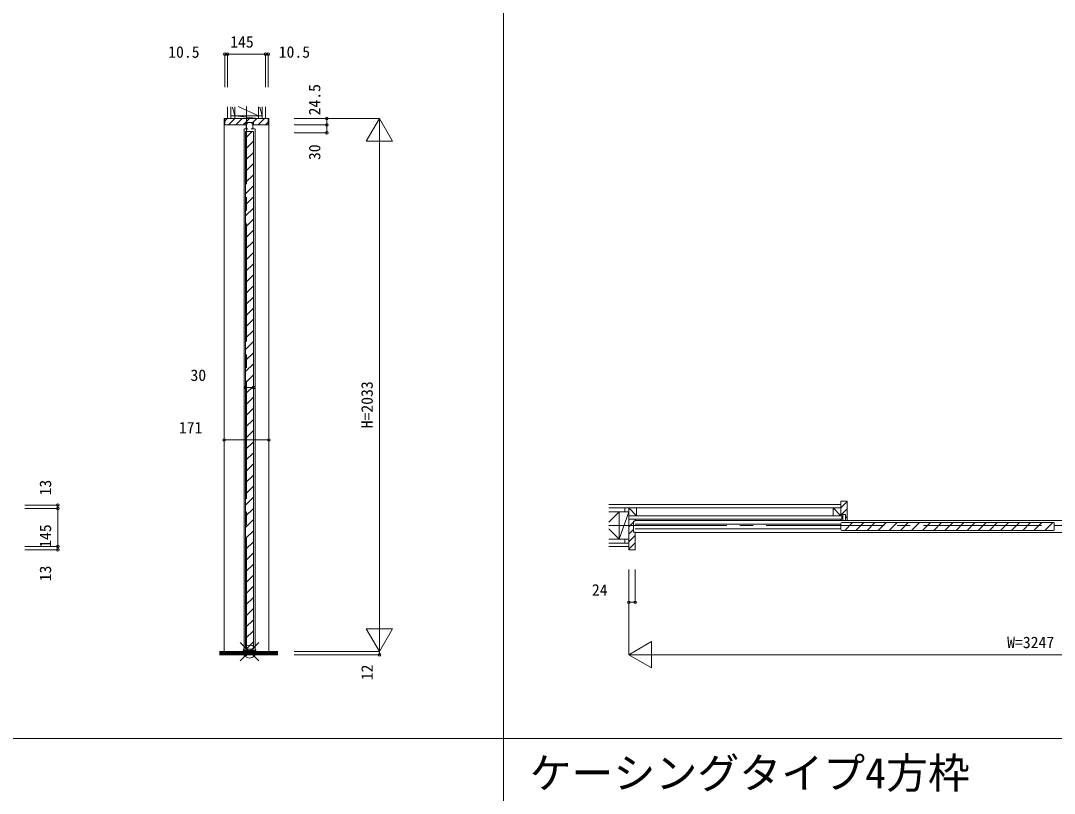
# Model space of a CAD drawing. Units: millimetres, scale not verified. Extents: x -14341 to 14341, y -10000 to 10000.
# Drawn here: x -4782 to -839, y -6961 to -4014 of the extents above; entities that cross this region are included whole.
import ezdxf
from ezdxf.enums import TextEntityAlignment as Align

# ---------------------------------------------------------------- set-up
doc = ezdxf.new("R2010")
doc.units = ezdxf.units.MM
doc.header["$LTSCALE"] = 50
doc.linetypes.add('CHAIN2', pattern=[12, 9, -1, 1, -1])
for name, color, linetype, lineweight in [('0-0_0', 7, 'Continuous', 9), ('0-2_YKK_ZWAK', 7, 'Continuous', 9), ('0-3_YKK_11', 4, 'Continuous', 18), ('0-4_YKK_12', 4, 'Continuous', 18), ('0-5_YKK_13', 2, 'Continuous', 18), ('0-6_YKK_D', 1, 'Continuous', 18)]:
    doc.layers.add(name, color=color, linetype=linetype, lineweight=lineweight)
doc.layers.add('0-1_USER1', color=7, linetype='Continuous')
doc.styles.add('ＭＳ ゴシック', font='')
doc.styles.get('ＭＳ ゴシック').set_extended_font_data('MS Gothic')

msp = doc.modelspace()

# ---------------------------------------------------------------- linework, layer by layer
at = {"layer": '0-0_0'}
for p, q in [((-2940.51, -10000), (-2940.51, 9500)), ((-14340.51, -6752.5), (14159.49, -6752.5))]:
    msp.add_line(p, q, dxfattribs=at)
at = {"layer": '0-2_YKK_ZWAK'}
for p, q in [((-3992.7, -4387.5), (-3992.7, -4342.5)), ((-3980.2, -4342.5), (-3980.2, -4387.5)), ((-3965.2, -4377.5), (-3974.16, -4344.06)), ((-3965.2, -4342.88), (-3965.2, -4387.5)), ((-3951.77, -4341.95), (-3875.2, -4377.5)), ((-3875.2, -4342.88), (-3875.2, -4387.5)), ((-3860.2, -4377.5), (-3860.2, -4342.5)), ((-3860.2, -4342.5), (-3860.2, -4387.5)), ((-3847.7, -4387.5), (-3847.7, -4342.5)), ((-3965.2, -4377.5), (-3875.2, -4387.5)), ((-2538.1, -5872), (-1652.69, -5872)), ((-2477.19, -5872), (-2477.19, -5887)), ((-2432.19, -5903), (-2462.19, -5872)), ((-2432.19, -5872), (-2432.19, -5903)), ((-1652.69, -5871.5), (-1652.69, -5902.5)), ((-1652.69, -5903), (-1652.69, -5872)), ((-2538.1, -5926.9), (-2498.19, -5887)), ((-2538.1, -5887), (-2498.19, -5887)), ((-2498.19, -5887), (-2498.19, -5992)), ((-2462.19, -5887), (-2498.19, -5887)), ((-2462.19, -5887), (-2498.19, -5992)), ((-2498.19, -5887), (-2498.19, -5992)), ((-2462.19, -5887), (-2462.19, -5992)), ((-2462.19, -5903), (-2432.19, -5903)), ((-2432.19, -5903), (-1649.69, -5903)), ((-1649.69, -5915.5), (-1649.69, -5903)), ((-2538.1, -5952.1), (-2498.19, -5992)), ((-2462.19, -5915.5), (-1649.69, -5915.5)), ((-1649.69, -5915.5), (-1652.69, -5915.5)), ((-2538.1, -5992), (-2498.19, -5992)), ((-2462.19, -5992), (-2498.19, -5992)), ((-2477.19, -5992), (-2477.19, -6007)), ((-2462.19, -6007), (-2538.1, -6007)), ((-2538.1, -6019.5), (-2462.19, -6019.5)), ((-3800.65, -6420.5), (-4022.91, -6420.5)), ((-3800.65, -6423.5), (-4022.91, -6423.5)), ((-3800.65, -6426.5), (-4022.91, -6426.5)), ((-3800.65, -6429.5), (-4022.91, -6429.5)), ((-4022.91, -6432.5), (-3888.7, -6432.5)), ((-3893.9, -6432.5), (-3800.65, -6432.5))]:
    msp.add_line(p, q, dxfattribs=at)
at = {"layer": '0-2_YKK_ZWAK', "linetype": 'CHAIN2'}
for p, q in [((-3920.2, -6437.73), (-3920.2, -4341.95)), ((-3920.2, -6437.73), (-3920.2, -4341.95)), ((-2538.13, -5939.5), (856.27, -5939.5))]:
    msp.add_line(p, q, dxfattribs=at)
at = {"layer": '0-2_YKK_ZWAK'}
for points in [[(-3980.2, -4342.5), (-3980.2, -4377.5), (-3860.2, -4377.5), (-3869.16, -4344.06)], [(-2538.1, -5859.5), (-1652.69, -5859.5), (-1652.69, -5872)], [(-2462.19, -5903), (-2462.19, -5872), (-2432.19, -5872)], [(-1682.69, -5903), (-1682.69, -5872), (-1652.69, -5903)]]:
    msp.add_lwpolyline(points, dxfattribs=at)
at = {"layer": '0-3_YKK_11'}
for p, q in [((-4003.2, -4397.17), (-3993.53, -4387.5)), ((-3980.2, -4387.5), (-3992.7, -4387.5)), ((-3980.2, -4387.5), (-3992.7, -4387.5)), ((-3989.25, -4411.5), (-3965.25, -4387.5)), ((-3960.91, -4411.5), (-3936.91, -4387.5)), ((-3932.63, -4411.5), (-3908.63, -4387.5)), ((-3931.5, -4411.7), (-3921.8, -4411.7)), ((-3918.1, -4408.2), (-3918.1, -4403.1)), ((-3917.2, -4403.1), (-3900.2, -4403.1)), ((-3899.3, -4403.1), (-3899.3, -4408.2)), ((-3895.94, -4403.1), (-3880.34, -4387.5)), ((-3885.9, -4411.7), (-3895.6, -4411.7)), ((-3875.2, -4387.5), (-3877.7, -4387.5)), ((-3876.06, -4411.5), (-3852.06, -4387.5)), ((-3860.2, -4387.5), (-3847.7, -4387.5)), ((-3847.78, -4411.5), (-3837.2, -4400.92)), ((-3929.7, -6417.5), (-3929.7, -4426.88)), ((-3914.9, -4426.7), (-3927.5, -4426.7)), ((-3923.7, -4461.91), (-3898.29, -4436.5)), ((-3923.7, -4436.5), (-3893.7, -4436.5)), ((-3923.7, -6411.5), (-3923.7, -4436.5)), ((-3902.5, -4426.7), (-3889.9, -4426.7)), ((-3893.7, -6411.5), (-3893.7, -4436.5)), ((-3887.7, -6417.5), (-3887.7, -4426.88)), ((-3923.7, -4504.34), (-3893.7, -4474.34)), ((-3923.7, -4546.77), (-3893.7, -4516.77)), ((-3923.7, -4589.19), (-3893.7, -4559.19)), ((-3923.7, -4631.62), (-3893.7, -4601.62)), ((-3923.7, -4674.05), (-3893.7, -4644.05)), ((-3923.7, -4716.47), (-3893.7, -4686.47)), ((-3923.7, -4758.9), (-3893.7, -4728.9)), ((-3923.7, -4801.33), (-3893.7, -4771.33)), ((-3923.7, -4843.75), (-3893.7, -4813.75)), ((-3923.7, -4886.18), (-3893.7, -4856.18)), ((-3923.7, -4928.61), (-3893.7, -4898.61)), ((-3923.7, -4971.03), (-3893.7, -4941.03)), ((-3923.7, -5013.46), (-3893.7, -4983.46)), ((-3923.7, -5055.88), (-3893.7, -5025.88)), ((-3923.7, -5098.31), (-3893.7, -5068.31)), ((-3923.7, -5140.74), (-3893.7, -5110.74)), ((-3923.7, -5183.16), (-3893.7, -5153.16)), ((-3923.7, -5225.59), (-3893.7, -5195.59)), ((-3923.7, -5268.02), (-3893.7, -5238.02)), ((-3923.7, -5310.44), (-3893.7, -5280.44)), ((-3923.7, -5352.87), (-3893.7, -5322.87)), ((-3923.7, -5395.3), (-3893.7, -5365.3)), ((-3923.7, -5437.72), (-3893.7, -5407.72)), ((-3923.7, -5480.15), (-3893.7, -5450.15)), ((-3923.7, -5522.58), (-3893.7, -5492.58)), ((-3923.7, -5565), (-3893.7, -5535)), ((-3923.7, -5607.43), (-3893.7, -5577.43)), ((-3923.7, -5649.85), (-3893.7, -5619.85)), ((-3923.7, -5692.28), (-3893.7, -5662.28)), ((-3923.7, -5734.71), (-3893.7, -5704.71)), ((-3923.7, -5777.13), (-3893.7, -5747.13)), ((-3923.7, -5819.56), (-3893.7, -5789.56)), ((-3923.7, -5861.99), (-3893.7, -5831.99)), ((-3923.7, -5904.41), (-3893.7, -5874.41)), ((-3923.7, -5946.84), (-3893.7, -5916.84)), ((-3923.7, -5989.27), (-3893.7, -5959.27)), ((-3923.7, -6031.69), (-3893.7, -6001.69)), ((-3923.7, -6074.12), (-3893.7, -6044.12)), ((-3923.7, -6116.54), (-3893.7, -6086.54)), ((-3923.7, -6158.97), (-3893.7, -6128.97)), ((-3923.7, -6201.4), (-3893.7, -6171.4)), ((-3923.7, -6243.82), (-3893.7, -6213.82)), ((-3923.7, -6286.25), (-3893.7, -6256.25)), ((-3923.7, -6328.68), (-3893.7, -6298.68)), ((-3923.7, -6371.1), (-3893.7, -6341.1)), ((-3921.67, -6411.5), (-3893.7, -6383.53)), ((-3931.2, -6419.83), (-3931.2, -6420.4)), ((-3928.48, -6416.28), (-3930.61, -6418.41)), ((-3916.7, -6415.7), (-3927.07, -6415.7)), ((-3926.2, -6415.7), (-3926.2, -6419)), ((-3923.7, -6411.5), (-3893.7, -6411.5)), ((-3902.3, -6418.2), (-3900.7, -6418.2)), ((-3900.7, -6415.7), (-3890.33, -6415.7)), ((-3900.7, -6418.2), (-3900.7, -6415.7)), ((-3891.2, -6415.7), (-3891.2, -6419)), ((-3888.91, -6416.28), (-3886.78, -6418.41)), ((-3886.2, -6419.83), (-3886.2, -6420.4))]:
    msp.add_line(p, q, dxfattribs=at)
for points in [[(-4003.2, -4387.5), (-4005.7, -4387.5), (-4005.7, -6420.5)], [(-3862.2, -4387.5), (-3978.2, -4387.5), (-4003.2, -4387.5), (-4003.2, -4409.5)], [(-4001.2, -4411.5), (-3923.8, -4411.5), (-3923.3, -4411), (-3923.3, -4403.1), (-3917.2, -4403.1), (-3900.2, -4403.1), (-3894.1, -4403.1), (-3894.1, -4411), (-3893.6, -4411.5), (-3839.2, -4411.5)], [(-3916.1, -4408.2), (-3921.8, -4408.2), (-3921.8, -4426.7)], [(-3901.3, -4408.2), (-3895.6, -4408.2), (-3895.6, -4426.7)], [(-3837.2, -4409.5), (-3837.2, -4387.5), (-3862.2, -4387.5)], [(-3837.2, -4387.5), (-3834.7, -4387.5), (-3834.7, -6420.5)], [(-3890.74, -6416.64), (-3889.4, -6417.13), (-3889.4, -6420.5), (-3928, -6420.5), (-3928, -6417.13), (-3926.65, -6416.64)], [(-3916.7, -6415.7), (-3916.7, -6418.2), (-3915.1, -6418.2)], [(-3916.6, -6415.5), (-3914.6, -6415.5), (-3914.6, -6419.3), (-3910.4, -6419.3), (-3910.4, -6417.7)], [(-3907, -6417.7), (-3907, -6419.3), (-3902.8, -6419.3), (-3902.8, -6415.5), (-3900.8, -6415.5)]]:
    msp.add_lwpolyline(points, dxfattribs=at)
for centre, radius, start, end in [((-4001.2, -4409.5), 2, 180.00001, 269.99999), ((-3839.2, -4409.5), 2, 270.00001, 359.99999), ((-3929.2, -6419.83), 2, 135.00001, 180), ((-3927.07, -6417.7), 2, 90, 134.99999), ((-3908.7, -6417.7), 1.7, 359.99999, 180.00001), ((-3890.33, -6417.7), 2, 45.00001, 90), ((-3888.2, -6419.83), 2, 360, 44.99999)]:
    msp.add_arc(centre, radius, start, end, dxfattribs=at)
at = {"layer": '0-4_YKK_12'}
for p, q in [((-1652.69, -5872.04), (-1628.73, -5848.09)), ((-1628.69, -5920.5), (-1628.69, -5848.5)), ((-1652.69, -5900.33), (-1628.69, -5876.33)), ((-1635.94, -5911.86), (-1628.69, -5904.61)), ((-2462.19, -5944.91), (-2444.19, -5926.91)), ((-2444.19, -5924.5), (-2444.19, -5962.5)), ((-2439.19, -5922.5), (-2442.19, -5922.5)), ((-2439.78, -5922.5), (-2438.19, -5920.91)), ((-2438.19, -5921), (760.81, -5921)), ((-2438.19, -5935), (-1652.69, -5935)), ((-1652.69, -5952), (-2438.19, -5952)), ((-1652.69, -5931.5), (-1652.69, -5955.2)), ((-1652.69, -5931.8), (-1652.69, -5955.2)), ((-1649.39, -5928.5), (-841.99, -5928.5)), ((-1638.04, -5958.5), (-1608.04, -5928.5)), ((-1595.61, -5958.5), (-1565.61, -5928.5)), ((-1553.18, -5958.5), (-1523.18, -5928.5)), ((-1510.76, -5958.5), (-1480.76, -5928.5)), ((-1468.33, -5958.5), (-1438.33, -5928.5)), ((-1425.9, -5958.5), (-1395.9, -5928.5)), ((-1383.48, -5958.5), (-1353.48, -5928.5)), ((-1341.05, -5958.5), (-1311.05, -5928.5)), ((-1298.62, -5958.5), (-1268.62, -5928.5)), ((-1256.2, -5958.5), (-1226.2, -5928.5)), ((-1213.77, -5958.5), (-1183.77, -5928.5)), ((-1171.35, -5958.5), (-1141.35, -5928.5)), ((-1128.92, -5958.5), (-1098.92, -5928.5)), ((-1086.49, -5958.5), (-1056.49, -5928.5)), ((-1044.07, -5958.5), (-1014.07, -5928.5)), ((-1001.64, -5958.5), (-971.64, -5928.5)), ((-959.21, -5958.5), (-929.21, -5928.5)), ((-916.79, -5958.5), (-886.79, -5928.5)), ((-874.36, -5958.5), (-844.36, -5928.5)), ((-838.69, -5931.35), (-838.69, -5955.05)), ((-838.69, -5931.65), (-838.69, -5955.05)), ((-838.69, -5955.2), (-838.69, -5931.8)), ((-2462.19, -5973.2), (-2444.19, -5955.2)), ((-2462.19, -6001.48), (-2438.19, -5977.48)), ((-2442.19, -5964.5), (-2439.19, -5964.5)), ((-2438.19, -5965.5), (-2438.19, -6030.5)), ((-2438.19, -5966), (760.81, -5966)), ((-1649.39, -5958.5), (-841.99, -5958.5)), ((-2462.19, -6029.77), (-2438.19, -6005.77)), ((-2462.19, -6019.5), (-2462.19, -6007))]:
    msp.add_line(p, q, dxfattribs=at)
for points in [[(-1630.69, -5846.5), (-1652.69, -5846.5), (-1652.69, -5871.5)], [(-1652.69, -5915.5), (-1652.69, -5920.5), (-1645.44, -5920.5), (-1645.44, -5915.75), (-1645.44, -5897), (-1635.94, -5897), (-1635.94, -5915.75), (-1635.94, -5920.5), (-1628.69, -5920.5)], [(-1652.69, -5902.5), (-1649.69, -5902.5), (-1649.69, -5915.5)], [(-2462.19, -6007.5), (-2462.19, -5915.5), (-2445.19, -5915.5), (-2438.19, -5915.5), (-2438.19, -5921.5)], [(-2440.19, -6032.5), (-2462.19, -6032.5), (-2462.19, -6007.5)]]:
    msp.add_lwpolyline(points, dxfattribs=at)
for centre, radius, start, end in [((-1630.69, -5848.5), 2, 0.00001, 89.99999), ((-2442.19, -5924.5), 2, 90.00001, 179.99999), ((-2439.19, -5921.5), 1, 270.00001, 359.99999), ((-1649.39, -5931.8), 3.3, 90, 180), ((-841.99, -5931.8), 3.3, 0, 90), ((-2442.19, -5962.5), 2, 180.00001, 269.99999), ((-2439.19, -5965.5), 1, 0.00001, 89.99999), ((-1649.39, -5955.2), 3.3, 180, 270), ((-841.99, -5955.2), 3.3, 270, 0), ((-2440.19, -6030.5), 2, 270.00001, 359.99999)]:
    msp.add_arc(centre, radius, start, end, dxfattribs=at)
at = {"layer": '0-5_YKK_13'}
for p, q in [((-4003.2, -4142.26), (-4003.2, -4267.26)), ((-3992.7, -4142.26), (-4003.2, -4142.26)), ((-3992.7, -4142.26), (-3992.7, -4267.26)), ((-3992.7, -4142.26), (-3847.7, -4142.26)), ((-3847.7, -4142.26), (-3847.7, -4267.26)), ((-3847.7, -4142.26), (-3837.2, -4142.26)), ((-3837.2, -4142.26), (-3837.2, -4267.26)), ((-3738.51, -4387.5), (-3413.51, -4387.5)), ((-3613.51, -4412), (-3613.51, -4442)), ((-3463.51, -4474.1), (-3413.51, -4387.5)), ((-3413.51, -4387.5), (-3363.51, -4474.1)), ((-3413.51, -4387.5), (-3413.51, -6420.5)), ((-3738.51, -4442), (-3613.51, -4442)), ((-3463.51, -4474.1), (-3363.51, -4474.1)), ((-3923.7, -5413.47), (-3893.7, -5413.47)), ((-4005.7, -5613.47), (-3834.7, -5613.47)), ((-4765.43, -5861.5), (-4640.43, -5861.5)), ((-4765.43, -5874.5), (-4640.43, -5874.5)), ((-4640.43, -5874.5), (-4640.43, -5861.5)), ((-4640.43, -5874.5), (-4640.43, -6019.5)), ((-4765.43, -6019.5), (-4640.43, -6019.5)), ((-4765.43, -6032.5), (-4640.43, -6032.5)), ((-4640.43, -6019.5), (-4640.43, -6032.5)), ((-2462.19, -6107.5), (-2462.19, -6432.5)), ((-2438.19, -6107.5), (-2438.19, -6232.5)), ((-2462.19, -6232.5), (-2438.19, -6232.5)), ((-3463.51, -6333.9), (-3363.51, -6333.9)), ((-3463.51, -6333.9), (-3413.51, -6420.5)), ((-3413.51, -6420.5), (-3363.51, -6333.9)), ((-2462.19, -6432.5), (-2375.59, -6382.5)), ((-2375.59, -6382.5), (-2375.59, -6482.5)), ((-3738.51, -6420.5), (-3413.51, -6420.5)), ((-3413.51, -6420.5), (-3413.51, -6432.5)), ((-3738.51, -6432.5), (-3413.51, -6432.5)), ((-2462.19, -6432.5), (-2375.59, -6482.5)), ((-2462.19, -6432.5), (784.81, -6432.5))]:
    msp.add_line(p, q, dxfattribs=at)
msp.add_lwpolyline([(-3738.51, -4412), (-3613.51, -4412), (-3613.51, -4387.5)], dxfattribs=at)
for centre in [(-4003.2, -4142.26), (-3992.7, -4142.26), (-3847.7, -4142.26), (-3837.2, -4142.26), (-3613.51, -4387.5), (-3613.51, -4412), (-3613.51, -4442), (-3923.7, -5413.47), (-3893.7, -5413.47), (-4005.7, -5613.47), (-3834.7, -5613.47), (-4640.43, -5861.5), (-4640.43, -5874.5), (-4640.43, -6019.5), (-4640.43, -6032.5), (-2462.19, -6232.5), (-2438.19, -6232.5), (-3413.51, -6432.5)]:
    msp.add_circle(centre, 5, dxfattribs=at)
at = {"layer": '0-6_YKK_D'}
for p, q in [((-3944.05, -6455.86), (-3873.34, -6385.14)), ((-3944.05, -6385.14), (-3873.34, -6455.86))]:
    msp.add_line(p, q, dxfattribs=at)
msp.add_circle((-3908.7, -6420.5), 25, dxfattribs=at)

# ---------------------------------------------------------------- texts
at = {"layer": '0-1_USER1', "style": 'ＭＳ ゴシック'}
msp.add_text('ケーシングタイプ4方枠', height=117.3, dxfattribs=at).set_placement((-2840.51, -6977.5), align=Align.BOTTOM_LEFT)
at = {"layer": '0-5_YKK_13', "style": 'ＭＳ ゴシック'}
for s, p in [('145', (-3982.7, -4130.26)), ('10.5', (-4219.13, -4168.88)), ('10.5', (-3797.52, -4168.78)), ('30', (-4134.12, -5401.47)), ('171', (-4178.41, -5601.47)), ('24', (-2602.67, -6220.5)), ('W=3247', (-1018.69, -6420.5))]:
    msp.add_text(s, height=43.99, dxfattribs=at).set_placement(p, align=Align.BOTTOM_LEFT)
for s, p in [('24.5', (-3625.51, -4375.75)), ('30', (-3625.51, -4545.97)), ('H=2033', (-3425.51, -5569)), ('13', (-4652.43, -5825.1)), ('145', (-4652.43, -6025.03)), ('13', (-4652.43, -6152.5)), ('12', (-3425.33, -6529.8))]:
    msp.add_text(s, height=43.99, rotation=90, dxfattribs=at).set_placement(p, align=Align.BOTTOM_LEFT)

doc.saveas('drawing.dxf')
